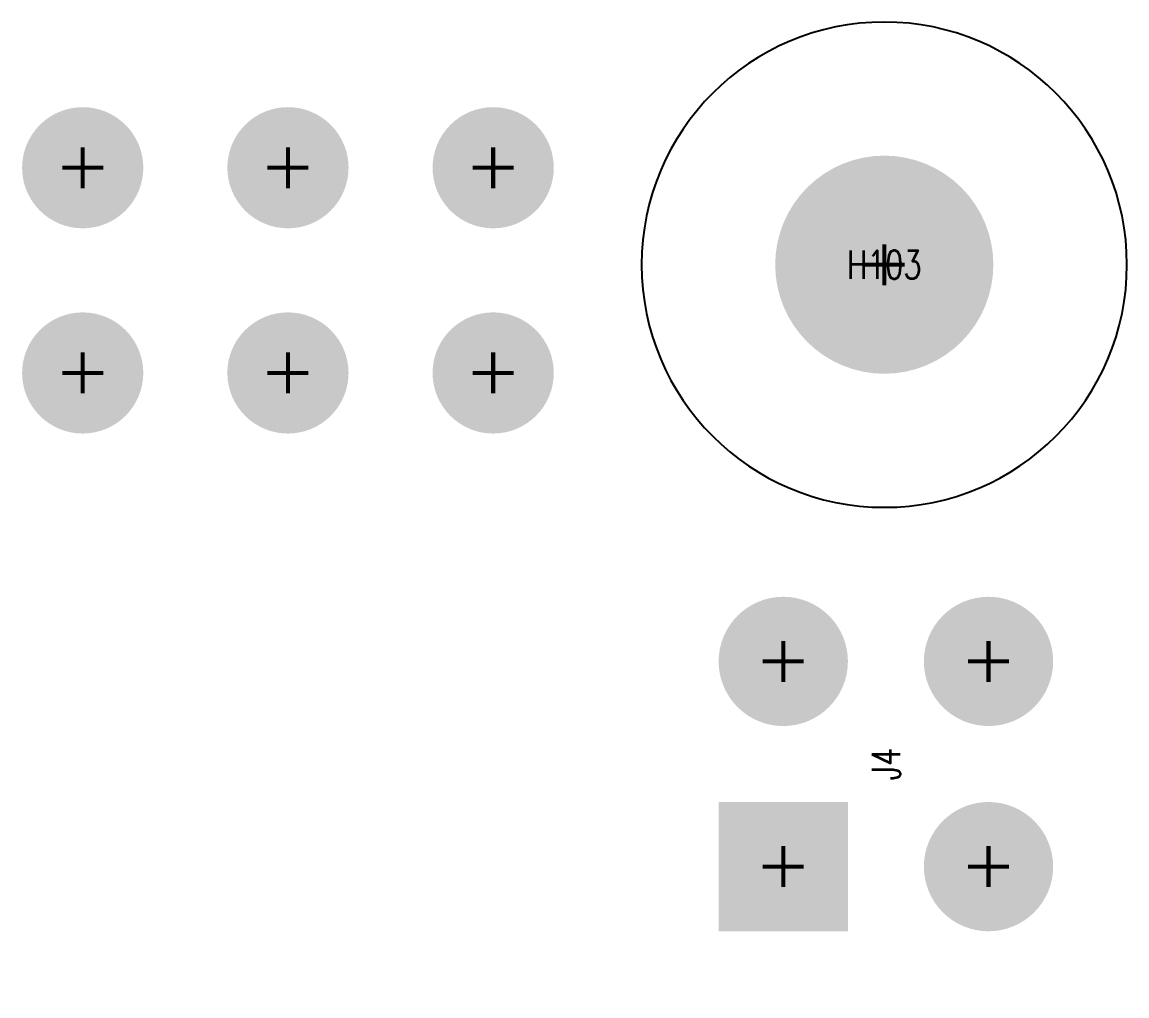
# Model space of a CAD drawing. Extents: x -4 to 157, y -7 to 87.
# Drawn here: x 47.33 to 61, y 39.95 to 52 of the extents above; entities that cross this region are included whole.
import ezdxf
from ezdxf.enums import TextEntityAlignment as Align

# ---------------------------------------------------------------- set-up
doc = ezdxf.new("R2010")
doc.units = 0
doc.linetypes.add('KEEPOUT_00001000$0', pattern=[2, 1, 1])
for name, color, linetype in [('DRIL_NPLTE_THRU_01', 3, 'CONTINUOUS'), ('DRIL_NPLTE_THRU_02', 171, 'CONTINUOUS'), ('DRIL_NPLTE_THRU_03', 222, 'CONTINUOUS'), ('DRIL_NPLTE_THRU_04', 2, 'CONTINUOUS'), ('DRIL_PLTE_THRU_01', 3, 'CONTINUOUS'), ('DRIL_PLTE_THRU_02', 171, 'CONTINUOUS'), ('DRIL_PLTE_THRU_03', 222, 'CONTINUOUS'), ('DRIL_PLTE_THRU_04', 2, 'CONTINUOUS'), ('DRIL_SYMBOL', 254, 'CONTINUOUS'), ('KEEPOUT_-1', 254, 'CONTINUOUS'), ('PADS_BOT', 56, 'CONTINUOUS'), ('PADS_INNER', 96, 'CONTINUOUS'), ('PADS_TOP', 96, 'CONTINUOUS'), ('PART_NAME_126', 6, 'CONTINUOUS'), ('PART_TOP_2DLINE_126', 255, 'CONTINUOUS')]:
    doc.layers.add(name, color=color, linetype=linetype)
doc.styles.add('W0$05', font='simplex', dxfattribs={"width": 0.75})

# ---------------------------------------------------------------- blocks, each defined once
blk = doc.blocks.new('DRIL_SYMBOL_0$9')
at = {"layer": 'DRIL_SYMBOL', "const_width": 0.0508}
for points in [[(0, -0.254), (0, 0.254)], [(-0.254, 0), (0.254, 0)]]:
    blk.add_lwpolyline(points, dxfattribs=at)
blk = doc.blocks.new('DRIL_HOLE_0$9')
at = {"const_width": 0.45}
blk.add_lwpolyline([(-0.225, 0, 1), (0.225, 0, 1)], format="xyb", close=True, dxfattribs=at)
blk.add_blockref('DRIL_SYMBOL_0$9', (0, 0))
blk = doc.blocks.new('PAD_3')
at = {"const_width": 0.575005}
blk.add_lwpolyline([(0, -0.287502, 1), (0, 0.287502, 1)], format="xyb", close=True, dxfattribs=at)
blk = doc.blocks.new('PAD_16')
at = {"const_width": 0.75}
blk.add_lwpolyline([(0, -0.375, 1), (0, 0.375, 1)], format="xyb", close=True, dxfattribs=at)
blk = doc.blocks.new('STK_TOP_13')
at = {"layer": 'DRIL_PLTE_THRU_01'}
blk.add_blockref('DRIL_HOLE_0$9', (0, 0), dxfattribs=at)
at = {"layer": 'DRIL_PLTE_THRU_02'}
blk.add_blockref('DRIL_HOLE_0$9', (0, 0), dxfattribs=at)
at = {"layer": 'DRIL_PLTE_THRU_03'}
blk.add_blockref('DRIL_HOLE_0$9', (0, 0), dxfattribs=at)
at = {"layer": 'DRIL_PLTE_THRU_04'}
blk.add_blockref('DRIL_HOLE_0$9', (0, 0), dxfattribs=at)
at = {"layer": 'PADS_BOT'}
blk.add_blockref('PAD_16', (0, 0), dxfattribs=at)
at = {"layer": 'PADS_INNER'}
blk.add_blockref('PAD_3', (0, 0), dxfattribs=at)
at = {"layer": 'PADS_TOP'}
blk.add_blockref('PAD_16', (0, 0), dxfattribs=at)
blk = doc.blocks.new('SYM_TOP_11')
for p in [(43.18, 0), (45.72, 0), (48.26, 0), (43.18, -2.54), (45.72, -2.54), (48.26, -2.54)]:
    blk.add_blockref('STK_TOP_13', p)
blk = doc.blocks.new('PART_TOP_131')
blk.add_blockref('SYM_TOP_11', (0, 0))
blk = doc.blocks.new('SMOOTH_0$199898')
at = {"const_width": 0.099949}
blk.add_lwpolyline([(-0.049974, 0, 1), (0.049974, 0, 1)], format="xyb", close=True, dxfattribs=at)
blk = doc.blocks.new('PART_BODY_TOP_300')
at = {"layer": 'PART_TOP_2DLINE_126', "const_width": 0.2}
blk.add_lwpolyline([(2.901, -2.105), (2.901, -2.747)], dxfattribs=at)
at = {"layer": 'PART_TOP_2DLINE_126'}
for p in [(2.901, -2.105), (2.901, -2.747)]:
    blk.add_blockref('SMOOTH_0$199898', p, dxfattribs=at)
blk = doc.blocks.new('DRIL_SYMBOL_0$889')
at = {"layer": 'DRIL_SYMBOL', "const_width": 0.0508}
for points in [[(0, -0.254), (0, 0.254)], [(-0.254, 0), (0.254, 0)]]:
    blk.add_lwpolyline(points, dxfattribs=at)
blk = doc.blocks.new('DRIL_HOLE_0$889')
at = {"const_width": 0.4445}
blk.add_lwpolyline([(-0.22225, 0, 1), (0.22225, 0, 1)], format="xyb", close=True, dxfattribs=at)
blk.add_blockref('DRIL_SYMBOL_0$889', (0, 0))
blk = doc.blocks.new('PAD_49')
at = {"const_width": 0.635}
blk.add_lwpolyline([(0, -0.3175, 1), (0, 0.3175, 1)], format="xyb", close=True, dxfattribs=at)
blk = doc.blocks.new('PAD_51')
at = {"const_width": 0.8}
blk.add_lwpolyline([(0, -0.4, 1), (0, 0.4, 1)], format="xyb", close=True, dxfattribs=at)
blk = doc.blocks.new('STK_TOP_45')
at = {"layer": 'DRIL_PLTE_THRU_01'}
blk.add_blockref('DRIL_HOLE_0$889', (0, 0), dxfattribs=at)
at = {"layer": 'DRIL_PLTE_THRU_02'}
blk.add_blockref('DRIL_HOLE_0$889', (0, 0), dxfattribs=at)
at = {"layer": 'DRIL_PLTE_THRU_03'}
blk.add_blockref('DRIL_HOLE_0$889', (0, 0), dxfattribs=at)
at = {"layer": 'DRIL_PLTE_THRU_04'}
blk.add_blockref('DRIL_HOLE_0$889', (0, 0), dxfattribs=at)
at = {"layer": 'PADS_BOT'}
blk.add_blockref('PAD_51', (0, 0), dxfattribs=at)
at = {"layer": 'PADS_INNER'}
blk.add_blockref('PAD_49', (0, 0), dxfattribs=at)
at = {"layer": 'PADS_TOP'}
blk.add_blockref('PAD_51', (0, 0), dxfattribs=at)
blk = doc.blocks.new('PAD_52')
at = {"const_width": 1.599996}
blk.add_lwpolyline([(-0.799998, 0), (0.799998, 0)], dxfattribs=at)
blk = doc.blocks.new('STK_TOP_46')
at = {"layer": 'DRIL_PLTE_THRU_01'}
blk.add_blockref('DRIL_HOLE_0$889', (0, 0), dxfattribs=at)
at = {"layer": 'DRIL_PLTE_THRU_02'}
blk.add_blockref('DRIL_HOLE_0$889', (0, 0), dxfattribs=at)
at = {"layer": 'DRIL_PLTE_THRU_03'}
blk.add_blockref('DRIL_HOLE_0$889', (0, 0), dxfattribs=at)
at = {"layer": 'DRIL_PLTE_THRU_04'}
blk.add_blockref('DRIL_HOLE_0$889', (0, 0), dxfattribs=at)
at = {"layer": 'PADS_BOT'}
blk.add_blockref('PAD_52', (0, 0), dxfattribs=at)
at = {"layer": 'PADS_INNER'}
blk.add_blockref('PAD_52', (0, 0), dxfattribs=at)
at = {"layer": 'PADS_TOP'}
blk.add_blockref('PAD_52', (0, 0), dxfattribs=at)
blk = doc.blocks.new('SYM_TOP_30')
for name, p in [('STK_TOP_46', (0, 0)), ('STK_TOP_45', (2.54, 0)), ('STK_TOP_45', (0, -2.54)), ('STK_TOP_45', (2.54, -2.54)), ('PART_BODY_TOP_300', (0, 0))]:
    blk.add_blockref(name, p)
blk = doc.blocks.new('PART_TOP_196')
blk.add_blockref('SYM_TOP_30', (0, 0))
at = {"layer": 'PART_NAME_126', "style": 'W0$05', "width": 0.75}
blk.add_text('J4', height=0.35, dxfattribs=at).set_placement((1.27, -1.27), align=Align.MIDDLE_CENTER)
blk = doc.blocks.new('PART_BODY_TOP_331')
at = {"layer": 'KEEPOUT_-1', "linetype": 'KEEPOUT_00001000$0'}
blk.add_lwpolyline([(-3.003, 0, 1), (3.003, 0, 1)], format="xyb", close=True, dxfattribs=at)
blk = doc.blocks.new('DRIL_SYMBOL_2$7')
at = {"layer": 'DRIL_SYMBOL', "const_width": 0.0508}
for points in [[(0, -0.254), (0, 0.254)], [(-0.254, 0), (0.254, 0)]]:
    blk.add_lwpolyline(points, dxfattribs=at)
blk = doc.blocks.new('DRIL_HOLE_2$7')
at = {"const_width": 1.35}
blk.add_lwpolyline([(-0.675, 0, 1), (0.675, 0, 1)], format="xyb", close=True, dxfattribs=at)
blk.add_blockref('DRIL_SYMBOL_2$7', (0, 0))
blk = doc.blocks.new('PAD_89')
at = {"const_width": 1.35}
blk.add_lwpolyline([(0, -0.675, 1), (0, 0.675, 1)], format="xyb", close=True, dxfattribs=at)
blk = doc.blocks.new('STK_TOP_91')
at = {"layer": 'DRIL_NPLTE_THRU_01'}
blk.add_blockref('DRIL_HOLE_2$7', (0, 0), dxfattribs=at)
at = {"layer": 'DRIL_NPLTE_THRU_02'}
blk.add_blockref('DRIL_HOLE_2$7', (0, 0), dxfattribs=at)
at = {"layer": 'DRIL_NPLTE_THRU_03'}
blk.add_blockref('DRIL_HOLE_2$7', (0, 0), dxfattribs=at)
at = {"layer": 'DRIL_NPLTE_THRU_04'}
blk.add_blockref('DRIL_HOLE_2$7', (0, 0), dxfattribs=at)
at = {"layer": 'PADS_BOT'}
blk.add_blockref('PAD_89', (0, 0), dxfattribs=at)
at = {"layer": 'PADS_INNER'}
blk.add_blockref('PAD_89', (0, 0), dxfattribs=at)
at = {"layer": 'PADS_TOP'}
blk.add_blockref('PAD_89', (0, 0), dxfattribs=at)
blk = doc.blocks.new('SYM_TOP_61')
for name in ['PART_BODY_TOP_331', 'STK_TOP_91']:
    blk.add_blockref(name, (0, 0))
blk = doc.blocks.new('PART_TOP_432')
blk.add_blockref('SYM_TOP_61', (0, 0))
at = {"layer": 'PART_NAME_126', "style": 'W0$05', "width": 0.75}
blk.add_text('H103', height=0.35, dxfattribs=at).set_placement((0, 0), align=Align.MIDDLE_CENTER)

msp = doc.modelspace()

# ---------------------------------------------------------------- block references
for name, p in [('PART_TOP_432', (58, 49)), ('PART_TOP_131', (4.9, 50.2))]:
    msp.add_blockref(name, p)
at = {"rotation": 90}
msp.add_blockref('PART_TOP_196', (56.75, 41.55), dxfattribs=at)

doc.saveas('drawing.dxf')
